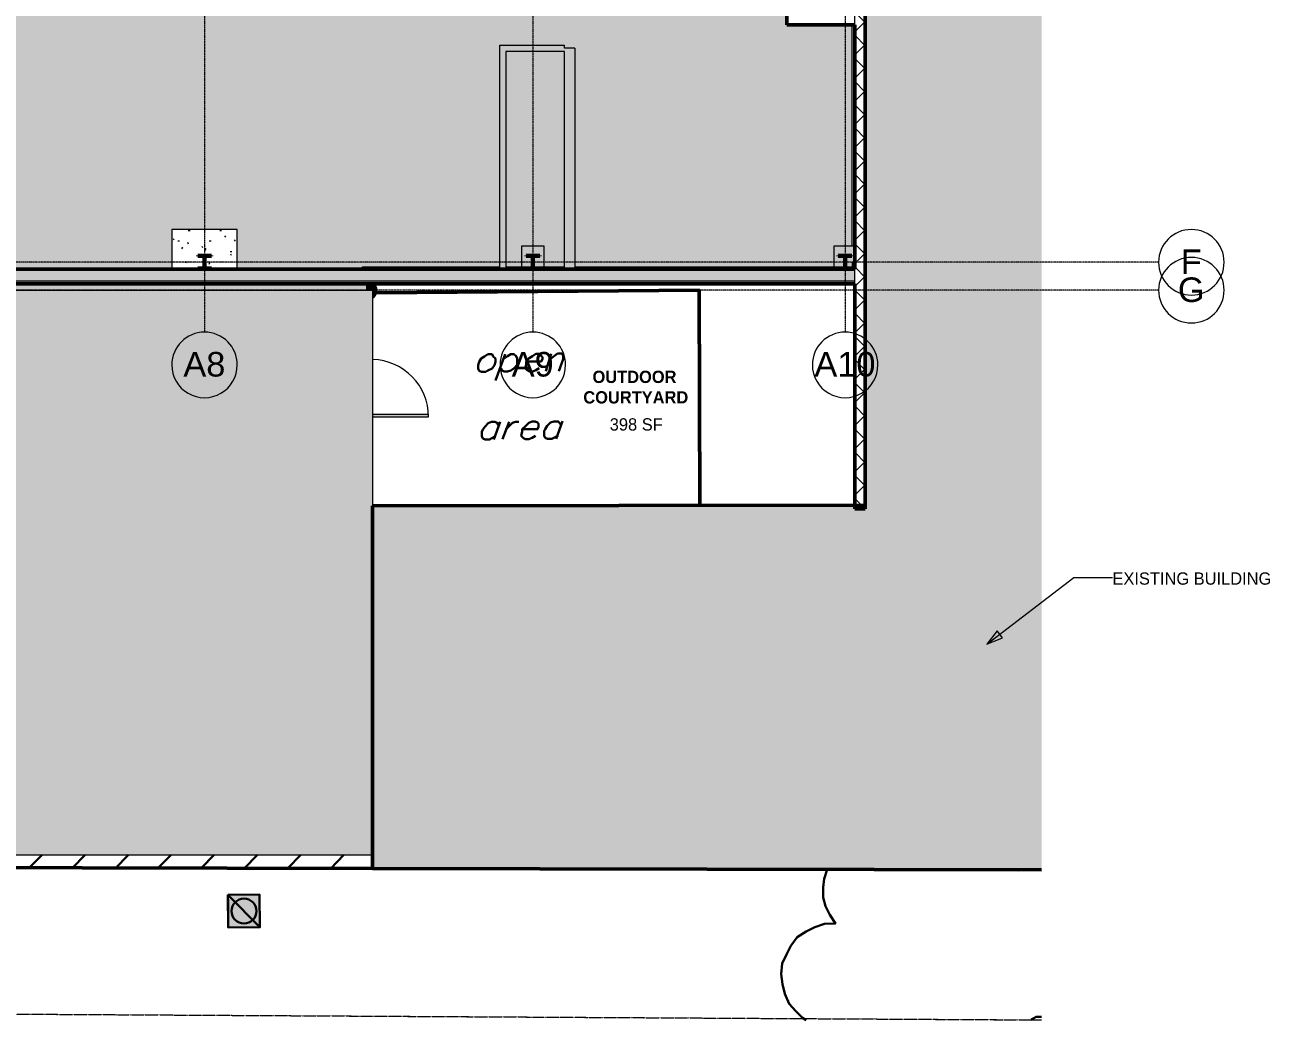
# Model space of a CAD drawing. Header units: inches. Extents: x -4136 to -1245, y 10244 to 12022.
# Drawn here: x -2193 to -1281, y 10266 to 10995 of the extents above; entities that cross this region are included whole.
import ezdxf

# ---------------------------------------------------------------- set-up
doc = ezdxf.new("R2010")
doc.units = ezdxf.units.IN
doc.header["$MEASUREMENT"] = 0
for name, pattern in [('Double Dash 3_8_', [1, 0.375, -0.125, 0.125, -0.125, 0.125, -0.125]), ('Grid Line 1_2_', [0.875, 0.5, -0.125, 0.125, -0.125]), ('IMPORT-DASHEDX2 _3_', [0.225, 0.15, -0.075])]:
    doc.linetypes.add(name, pattern=pattern)
for name, color, linetype, lineweight in [('A-AREA-IDEN', 2, 'Continuous', 9), ('A-DOOR-1', 163, 'Continuous', 13), ('A-DOOR-2', 10, 'Continuous', 13), ('A-DOOR-3', 153, 'Continuous', 20), ('A-DOOR-4', 173, 'Continuous', 9), ('A-ROOF-1', 10, 'Continuous', 13), ('A-ROOF-2', 163, 'Continuous', 13), ('A-WALL', 113, 'Continuous', 13), ('A-WALL-1', 10, 'Continuous', 13), ('A-WALL-2', 163, 'Continuous', 13), ('A-WALL-3', 155, 'Continuous', 50), ('A-WALL-4', 8, 'Continuous', 13), ('A-WALL-5', 113, 'Continuous', 50), ('A-WALL-PATT-1', 7, 'Continuous', 9), ('A-WALL-PATT-2', 111, 'Continuous', 9), ('Building Setbacks-1', 254, 'IMPORT-DASHEDX2 _3_', 9), ('C-BLDG-PADS-1', 10, 'Continuous', 13), ('C-BLDG-PADS-2', 173, 'Continuous', 9), ('C-PROP-LINE', 91, 'Double Dash 3_8_', 20), ('C-TOPO', 7, 'Continuous', 9), ('G-ANNO-TEXT', 231, 'Continuous', 9), ('I-WALL-1', 10, 'Continuous', 13), ('I-WALL-2', 163, 'Continuous', 13), ('PDF_Geometry-3', 253, 'Continuous', 30), ('PDF_Geometry-5', 111, 'Continuous', 50), ('PDF_Solid Fills-2', 253, 'Continuous', 30), ('S-BEAM-1', 173, 'Continuous', 9), ('S-BEAM-2', 50, 'Continuous', 9), ('S-COLS-1', 10, 'Continuous', 13), ('S-COLS-2', 173, 'Continuous', 9), ('S-COLS-3', 52, 'Continuous', 9), ('S-COLS-4', 52, 'Continuous', 50), ('S-FNDN', 32, 'Continuous', 13), ('S-FNDN-1', 10, 'Continuous', 13), ('S-FNDN-2', 163, 'Continuous', 13), ('S-FNDN-4', 32, 'Continuous', 9), ('S-GRID-1', 1, 'Grid Line 1_2_', 9), ('S-GRID-IDEN', 1, 'Continuous', 9), ('site plan_dwg _3_-1', 254, 'IMPORT-DASHEDX2 _3_', 9)]:
    doc.layers.add(name, color=color, linetype=linetype, lineweight=lineweight)
doc.styles.add('Arial', font='arial.ttf', dxfattribs={"height": 18})
doc.styles.add('Century Gothic_1', font='ufonts.com_century-gothic.ttf', dxfattribs={"height": 9})
doc.styles.add('Century Gothic_B', font='GOTHICB.TTF', dxfattribs={"height": 9})
pattern_1 = [(45, (0, 0), (-9.503515, 9.503515), []), (45, (0, 14.4), (-9.503515, 9.503515), [])]

# ---------------------------------------------------------------- blocks, each defined once
blk = doc.blocks.new('site plan_dwg _3_-1267336-FLOOR PLAN - MEZZANINE')
at = {"layer": 'PDF_Solid Fills-2'}
for points in [[(2997.72, 470.6), (3020.92, 470.6), (2997.72, 494.6), (2997.72, 488.11)], [(3020.92, 470.6), (2997.72, 494.6), (3020.92, 494.6)]]:
    blk.add_hatch(color=256, dxfattribs=at).paths.add_polyline_path(points, flags=0)
at = {"layer": 'Building Setbacks-1'}
blk.add_line((1835.36, 422.59), (3592.95, 397.98), dxfattribs=at)
at = {"layer": 'PDF_Geometry-3'}
for p, q in [((3204.12, 889), (3196.92, 869.8)), ((3233.72, 876.2), (3237.72, 889)), ((3200.12, 839.4), (3195.32, 826.6)), ((3201.72, 826.6), (3206.52, 839.4)), ((3245.72, 839.4), (3240.92, 826.6)), ((2852.12, 515.4), (2861.84, 524.99)), ((2884.12, 515.4), (2893.45, 524.73)), ((2915.32, 514.6), (2925.06, 524.47)), ((2946.52, 514.6), (2956.26, 524.21)), ((2978.52, 514.6), (2987.87, 523.94)), ((3009.72, 513.8), (3019.6, 523.68)), ((3041.72, 513.8), (3051.34, 523.41)), ((3072.92, 513), (3082.94, 523.15)), ((3104.12, 513), (3104.18, 513.06)), ((3136.12, 512.2), (3136.63, 512.71)), ((3167.32, 512.2), (3167.51, 512.38)), ((3230.52, 511.4), (3230.83, 511.71)), ((3292.92, 510.6), (3293.37, 511.05)), ((3324.92, 510.6), (3325.04, 510.71)), ((3356.12, 509.8), (3356.69, 510.38)), ((3387.32, 509.8), (3387.58, 510.05)), ((3450.52, 509), (3450.9, 509.38)), ((3481.72, 509), (3481.77, 509.05)), ((3513.72, 508.2), (3514.22, 508.71)), ((3544.92, 508.2), (3545.1, 508.38)), ((3576.12, 507.4), (3576.77, 508.04))]:
    blk.add_line(p, q, dxfattribs=at)
at = {"layer": 'PDF_Geometry-3', "flags": 128}
for points in [[(3191.32, 889), (3188.92, 887.4), (3186.52, 885.8), (3184.92, 883.4), (3184.12, 881), (3184.12, 878.6), (3184.92, 877), (3186.52, 876.2), (3189.72, 876.2), (3191.32, 877), (3194.52, 878.6), (3196.12, 881), (3196.92, 883.4), (3196.92, 885.8), (3195.32, 887.4), (3194.52, 889)], [(2997.72, 494.6), (2997.72, 470.6), (3020.92, 470.6), (3020.92, 494.6)]]:
    blk.add_lwpolyline(points, close=True, dxfattribs=at)
for points in [[(3203.32, 885.8), (3205.72, 887.4), (3208.12, 889), (3210.52, 889), (3212.12, 887.4), (3212.92, 885.8), (3212.92, 881), (3210.52, 878.6), (3208.12, 877), (3205.72, 876.2), (3203.32, 876.2), (3201.72, 877), (3200.92, 878.6)], [(3219.32, 883.4), (3230.52, 883.4), (3231.32, 885), (3231.32, 886.6), (3230.52, 887.4), (3228.92, 889), (3226.52, 889), (3224.12, 887.4), (3221.72, 885.8), (3219.32, 883.4), (3219.32, 881), (3218.52, 878.6), (3220.12, 877), (3221.72, 876.2), (3224.12, 876.2), (3226.52, 877), (3228.92, 878.6)], [(3236.92, 885), (3240.12, 887.4), (3242.52, 889), (3245.72, 889), (3246.52, 887.4), (3246.52, 885), (3243.32, 876.2)], [(3199.32, 836.2), (3197.72, 838.6), (3196.12, 839.4), (3193.72, 839.4), (3191.32, 838.6), (3188.92, 836.2), (3187.32, 833.8), (3186.52, 832.2), (3186.52, 829), (3187.32, 827.4), (3188.92, 826.6), (3192.12, 826.6), (3193.72, 827.4), (3196.12, 829)], [(3204.12, 833.8), (3206.52, 836.2), (3208.92, 838.6), (3211.32, 839.4), (3213.72, 839.4)], [(3216.12, 833.8), (3227.32, 833.8), (3228.12, 835.4), (3228.12, 837.8), (3227.32, 838.6), (3225.72, 839.4), (3223.32, 839.4), (3220.92, 838.6), (3218.52, 836.2), (3216.12, 833.8), (3216.12, 832.2), (3215.32, 829), (3216.92, 827.4), (3218.52, 826.6), (3220.92, 826.6), (3223.32, 827.4), (3225.72, 829)], [(3244.92, 836.2), (3243.32, 838.6), (3242.52, 839.4), (3239.32, 839.4), (3236.92, 838.6), (3234.52, 836.2), (3232.92, 833.8), (3232.12, 832.2), (3232.12, 829), (3232.92, 827.4), (3234.52, 826.6), (3237.72, 826.6), (3239.32, 827.4), (3242.52, 829)], [(3436.83, 509.53), (3434.52, 502.6), (3433.72, 496.2), (3433.72, 489), (3435.32, 482.6), (3438.52, 476.2), (3442.52, 469.8), (3434.52, 469.8), (3427.32, 467.4), (3420.92, 464.2), (3414.52, 460.2), (3409.72, 453.8), (3406.52, 447.4), (3403.32, 441), (3402.52, 433), (3403.32, 425.8), (3404.92, 418.6), (3408.12, 411.4), (3412.92, 405.8), (3417.72, 401), (3420.45, 399.29)], [(3592.97, 400.2), (3588.92, 400.2), (3587.32, 399.4), (3585.72, 398.6), (3585.38, 397.92)]]:
    blk.add_lwpolyline(points, dxfattribs=at)
at = {"layer": 'PDF_Geometry-3'}
blk.add_circle((3009.37, 482.6), 9.15, dxfattribs=at)
at = {"layer": 'PDF_Geometry-5', "flags": 128}
for points in [[(3110.23, 934.6), (3346.52, 934.6), (3345.72, 777)], [(1828.91, 785.26), (1827.32, 526.6), (3103.83, 513.06)]]:
    blk.add_lwpolyline(points, dxfattribs=at)
at = {"layer": 'PDF_Solid Fills-2'}
for p, q in [((3020.92, 470.6), (2997.72, 494.6)), ((2997.72, 494.6), (2997.72, 488.11)), ((3020.92, 470.6), (2997.72, 494.6)), ((2997.72, 494.6), (3020.92, 494.6)), ((3020.92, 494.6), (3020.92, 470.6)), ((2997.72, 488.11), (2997.72, 470.6)), ((2997.72, 470.6), (3020.92, 470.6))]:
    blk.add_line(p, q, dxfattribs=at)
blk = doc.blocks.new('Conc Beam - Conc Beam-1196117-FLOOR PLAN - MEZZANINE')
at = {"layer": 'S-BEAM-2'}
blk.add_hatch(color=256, dxfattribs=at).paths.add_polyline_path([(-2995.37, 10800.4), (-1943.16, 10800.4), (-1943.16, 10805.02), (-3030.02, 10805.02), (-3030.02, 10800.4), (-3016.27, 10800.4)], flags=0)
at = {"layer": 'S-BEAM-1'}
blk.add_line((-1943.16, 10805.02), (-1943.16, 10800.4), dxfattribs=at)
blk = doc.blocks.new('Door-Passage-Single-Flush - 42_ x 84_-1370569-FLOOR PLAN - MEZZANINE')
at = {"layer": 'A-DOOR-2'}
blk.add_hatch(color=256, dxfattribs=at).paths.add_polyline_path([(21, 45.0625), (19.25, 45.0625), (19.25, 4.0625), (21, 4.0625)], flags=0)
at = {"layer": 'A-DOOR-3'}
for p, q in [((21, 45.0625), (19.25, 45.0625)), ((19.25, 45.0625), (19.25, 4.0625)), ((21, 4.0625), (21, 45.0625))]:
    blk.add_line(p, q, dxfattribs=at)
at = {"layer": 'A-DOOR-4'}
blk.add_arc((21, 3.0625), 42, 90, 178.6324896, dxfattribs=at)
blk = doc.blocks.new('Walls 1 - Walls 1-1277454-FLOOR PLAN - MEZZANINE')
at = {"layer": 'A-WALL-4'}
blk.add_hatch(color=256, dxfattribs=at).paths.add_polyline_path([(-1448.52, 10375.73), (-1448.52, 11927.37), (-1943.14, 11927.37), (-1943.06, 11911.21), (-1585.45, 11913.39), (-1585.45, 11774.15), (-1577.83, 11774.15), (-1577.83, 10643.01), (-1938.58, 10642.37), (-1938.58, 10376.85)], flags=0)
at = {"layer": 'A-WALL-3'}
for p, q in [((-1943.14, 11927.37), (-1943.06, 11911.21)), ((-1943.06, 11911.21), (-1585.45, 11913.39)), ((-1585.45, 11913.39), (-1585.45, 11774.15)), ((-1585.45, 11774.15), (-1577.83, 11774.15)), ((-1577.83, 11774.15), (-1577.83, 10643.01)), ((-1577.83, 10643.01), (-1938.58, 10642.37)), ((-1938.58, 10642.37), (-1938.58, 10376.85)), ((-1938.58, 10376.85), (-1448.52, 10375.73))]:
    blk.add_line(p, q, dxfattribs=at)
blk = doc.blocks.new('Family - ___-1264376-FLOOR PLAN - MEZZANINE')
at = {"layer": 'C-PROP-LINE'}
blk.add_line((-2946.18, 10274.36), (-1448.52, 10265.84), dxfattribs=at)
blk = doc.blocks.new('Grid - Grid Head - Circle-50561-FLOOR PLAN - MEZZANINE')
at = {"layer": 'S-GRID-IDEN'}
for start, end in [(360, 180), (180, 360)]:
    blk.add_arc((0, 0), 0.25, start, end, dxfattribs=at)

msp = doc.modelspace()

# ---------------------------------------------------------------- hatches: boundary and pattern name
at = {"layer": 'A-ROOF-1'}
msp.add_hatch(color=256, dxfattribs=at).paths.add_polyline_path([(-2786.34, 10386.77), (-1938.58, 10386.77), (-1938.58, 10800.4), (-3033.83, 10800.4), (-3033.83, 10639.02), (-3208.83, 10639.02), (-3208.83, 10386.77)], flags=0)
at = {"layer": 'A-WALL'}
for points in [[(-1585.45, 10815.77), (-1585.45, 10815.9), (-3026.2, 10815.9), (-3026.2, 10815.77), (-1615.75, 10815.77)], [(-1585.45, 10805.02), (-1585.45, 10805.77), (-3036.33, 10805.77), (-3036.33, 10805.02), (-1615.75, 10805.02)], [(-1585.45, 10805.77), (-1585.45, 10807.27), (-3034.83, 10807.27), (-3034.83, 10805.77), (-1615.75, 10805.77)]]:
    msp.add_hatch(color=256, dxfattribs=at).paths.add_polyline_path(points, flags=0)
at = {"layer": 'A-WALL-1'}
for points in [[(-1797.95, 10815.9), (-1790.33, 10815.9), (-1790.33, 10977.65), (-1797.95, 10977.65), (-1797.95, 10888.84)], [(-1943.16, 10815.9), (-1938.58, 10815.9), (-1938.58, 10817.27), (-1946.2, 10817.27), (-1946.2, 10815.9)]]:
    msp.add_hatch(color=256, dxfattribs=at).paths.add_polyline_path(points, flags=0)
at = {"layer": 'A-WALL-PATT-1'}
h = msp.add_hatch(dxfattribs=at)
h.set_pattern_fill('FP_2', color=256, style=0, pattern_type=2)
h.set_pattern_definition([(45, (0, 0), (-8.485281, 8.485281), []), (135, (0, 0), (-8.485281, -8.485281), [])])
h.paths.add_polyline_path([(-1577.83, 10640.15), (-1577.83, 11774.15), (-1585.45, 11774.15), (-1585.45, 10640.15)], flags=0)
at = {"layer": 'A-WALL-PATT-2'}
h = msp.add_hatch(dxfattribs=at)
h.set_pattern_fill('FP_6', color=256, style=0, pattern_type=2)
h.set_pattern_definition([(161.57, (0.48, 0.48), (-3.83995378, -1.544e-05), [0, -27.322, 3.034, 0]), (18.43, (-0.48, 0.48), (-3.83995378, 1.544e-05), [0, -27.322, 3.034, 0]), (108.43, (0.48, 0.48), (1.919622, -9.60052459), [9.106, -21.25]), (71.57, (-0.48, 0.48), (1.919622, 9.60052459), [9.106, -21.25])])
h.paths.add_polyline_path([(-1615.75, 10807.27), (-1585.45, 10807.27), (-1585.45, 10815.27), (-3026.83, 10815.27), (-3026.83, 10807.27), (-1782.98, 10807.27)], flags=0)
h = msp.add_hatch(dxfattribs=at)
h.set_pattern_fill('FP_7', color=256, style=0, pattern_type=2)
h.set_pattern_definition([(0, (0, 0), (0, 4.798), []), (315, (0, 0), (4.7984266, 0), [6.786, -6.786]), (45, (0, 0), (4.7984266, 0), [6.786, -6.786])])
h.paths.add_polyline_path([(-1585.45, 10815.27), (-1585.45, 10815.77), (-3026.33, 10815.77), (-3026.33, 10815.27), (-1615.75, 10815.27)], flags=0)
at = {"layer": 'C-BLDG-PADS-1'}
h = msp.add_hatch(color=256, dxfattribs=at)
h.paths.add_polyline_path([(-3016.2, 10815.9), (-2809.2, 10815.9), (-2809.2, 10844.89), (-2761.2, 10844.89), (-2761.2, 10815.9), (-2566.2, 10815.9), (-2566.2, 10844.89), (-2518.2, 10844.89), (-2518.2, 10815.9), (-2326.2, 10815.9), (-2326.2, 10844.89), (-2278.2, 10844.89), (-2278.2, 10815.9), (-2085.7, 10815.9), (-2085.7, 10844.89), (-2037.7, 10844.89), (-2037.7, 10815.9), (-1946.2, 10815.9), (-1946.2, 10817.27), (-1845.45, 10817.27), (-1845.45, 10979.9), (-1797.95, 10979.9), (-1797.95, 10977.65), (-1790.33, 10977.65), (-1790.33, 10817.27), (-1600.45, 10817.27), (-1600.45, 10832.89), (-1587.2, 10832.89), (-1587.2, 10994.78), (-1635.2, 10994.78), (-1635.2, 11033.9), (-1904.2, 11033.9), (-1904.2, 11264.9), (-1830.33, 11264.9), (-1830.33, 11389.39), (-1865.33, 11389.39), (-1865.33, 11391.14), (-1830.33, 11391.14), (-1830.33, 11411.51), (-1587.2, 11411.51), (-1587.2, 11736.52), (-1600.45, 11736.52), (-1600.45, 11758.4), (-1813.2, 11758.4), (-1813.2, 11736.52), (-1829.2, 11736.52), (-1829.2, 11758.4), (-2053.7, 11758.4), (-2053.7, 11736.52), (-2069.7, 11736.52), (-2069.7, 11758.4), (-2294.2, 11758.4), (-2294.2, 11736.52), (-2310.2, 11736.52), (-2310.2, 11758.4), (-2534.2, 11758.4), (-2534.2, 11736.52), (-2550.2, 11736.52), (-2550.2, 11758.4), (-2777.2, 11758.4), (-2777.2, 11736.52), (-2793.2, 11736.52), (-2793.2, 11758.4), (-3013.2, 11758.4), (-3013.2, 11736.52), (-3016.2, 11736.52), (-3016.2, 11683.8), (-2863.85, 11683.8), (-2863.85, 11682.8), (-3016.2, 11682.8), (-3016.2, 11536.24), (-2863.85, 11536.24), (-2863.85, 11535.24), (-3016.2, 11535.24), (-3016.2, 11036.49), (-2863.85, 11036.49), (-2863.85, 11035.49), (-3016.2, 11035.49), (-3016.2, 10888.93), (-2863.85, 10888.93), (-2863.85, 10887.93), (-3016.2, 10887.93), (-3016.2, 10815.9)], flags=0)
h.paths.add_polyline_path([(-1840.95, 10817.27), (-1829.2, 10817.27), (-1829.2, 10832.89), (-1813.2, 10832.89), (-1813.2, 10817.27), (-1797.95, 10817.27), (-1797.95, 10975.4), (-1840.95, 10975.4), (-1840.95, 10888.84)], flags=0)
h.paths.add_polyline_path([(-1627.58, 11002.4), (-1587.2, 11002.4), (-1587.2, 11039.65), (-1627.58, 11039.65), (-1627.58, 11033.9)], flags=0)
h.paths.add_polyline_path([(-1797.95, 11038.4), (-1635.2, 11038.4), (-1635.2, 11039.65), (-1745.2, 11039.65), (-1745.2, 11038.73), (-1899.7, 11038.73), (-1899.7, 11038.4), (-1862.3, 11038.4)], flags=0)
h.paths.add_polyline_path([(-2062.56, 11156.41), (-2066.7, 11156.41), (-2066.7, 11156.96), (-2062.56, 11156.96), (-2062.08, 11157.17), (-2061.87, 11157.66), (-2061.87, 11165.14), (-2062.08, 11165.62), (-2062.56, 11165.83), (-2066.7, 11165.83), (-2066.7, 11166.39), (-2056.7, 11166.39), (-2056.7, 11165.83), (-2060.84, 11165.83), (-2061.33, 11165.62), (-2061.53, 11165.14), (-2061.53, 11157.66), (-2061.33, 11157.17), (-2060.84, 11156.96), (-2056.7, 11156.96), (-2056.7, 11156.41), (-2060.84, 11156.41)], flags=0)
h.paths.add_polyline_path([(-2303.06, 11156.41), (-2307.2, 11156.41), (-2307.2, 11156.96), (-2303.06, 11156.96), (-2302.58, 11157.17), (-2302.37, 11157.66), (-2302.37, 11165.14), (-2302.58, 11165.62), (-2303.06, 11165.83), (-2307.2, 11165.83), (-2307.2, 11166.39), (-2297.2, 11166.39), (-2297.2, 11165.83), (-2301.34, 11165.83), (-2301.83, 11165.62), (-2302.03, 11165.14), (-2302.03, 11157.66), (-2301.83, 11157.17), (-2301.34, 11156.96), (-2297.2, 11156.96), (-2297.2, 11156.41), (-2301.34, 11156.41)], flags=0)
h.paths.add_polyline_path([(-2784.34, 11156.41), (-2790.2, 11156.41), (-2790.2, 11156.96), (-2786.06, 11156.96), (-2785.58, 11157.17), (-2785.37, 11157.66), (-2785.37, 11165.14), (-2785.58, 11165.62), (-2786.06, 11165.83), (-2790.2, 11165.83), (-2790.2, 11166.39), (-2780.2, 11166.39), (-2780.2, 11165.83), (-2784.34, 11165.83), (-2784.83, 11165.62), (-2785.03, 11165.14), (-2785.03, 11157.66), (-2784.83, 11157.17), (-2784.34, 11156.96), (-2780.2, 11156.96), (-2780.2, 11156.41)], flags=0)
h.paths.add_polyline_path([(-2537.2, 11156.41), (-2547.2, 11156.41), (-2547.2, 11156.96), (-2543.06, 11156.96), (-2542.58, 11157.17), (-2542.37, 11157.66), (-2542.37, 11165.14), (-2542.58, 11165.62), (-2543.06, 11165.83), (-2547.2, 11165.83), (-2547.2, 11166.39), (-2537.2, 11166.39), (-2537.2, 11165.83), (-2541.34, 11165.83), (-2541.83, 11165.62), (-2542.03, 11165.14), (-2542.03, 11157.66), (-2541.83, 11157.17), (-2541.34, 11156.96), (-2537.2, 11156.96)], flags=0)
h.paths.add_polyline_path([(-1745.2, 11219.65), (-1745.2, 11260.27), (-1829.7, 11260.27), (-1829.7, 11260.4), (-1879.2, 11260.4), (-1879.2, 11259.65), (-1747.2, 11259.65), (-1747.2, 11219.65)], flags=0)
h.paths.add_polyline_path([(-2062.56, 11397.41), (-2066.7, 11397.41), (-2066.7, 11397.96), (-2062.56, 11397.96), (-2062.08, 11398.17), (-2061.87, 11398.66), (-2061.87, 11406.14), (-2062.08, 11406.62), (-2062.56, 11406.83), (-2066.7, 11406.83), (-2066.7, 11407.39), (-2056.7, 11407.39), (-2056.7, 11406.83), (-2060.84, 11406.83), (-2061.33, 11406.62), (-2061.53, 11406.14), (-2061.53, 11398.66), (-2061.33, 11398.17), (-2060.84, 11397.96), (-2056.7, 11397.96), (-2056.7, 11397.41), (-2060.84, 11397.41)], flags=0)
h.paths.add_polyline_path([(-2297.2, 11397.41), (-2307.2, 11397.41), (-2307.2, 11397.96), (-2303.06, 11397.96), (-2302.58, 11398.17), (-2302.37, 11398.66), (-2302.37, 11406.14), (-2302.58, 11406.62), (-2303.06, 11406.83), (-2307.2, 11406.83), (-2307.2, 11407.39), (-2297.2, 11407.39), (-2297.2, 11406.83), (-2301.34, 11406.83), (-2301.83, 11406.62), (-2302.03, 11406.14), (-2302.03, 11398.66), (-2301.83, 11398.17), (-2301.34, 11397.96), (-2297.2, 11397.96)], flags=0)
h.paths.add_polyline_path([(-2537.2, 11397.41), (-2547.2, 11397.41), (-2547.2, 11397.96), (-2543.06, 11397.96), (-2542.58, 11398.17), (-2542.37, 11398.66), (-2542.37, 11406.14), (-2542.58, 11406.62), (-2543.06, 11406.83), (-2547.2, 11406.83), (-2547.2, 11407.39), (-2537.2, 11407.39), (-2537.2, 11406.83), (-2541.34, 11406.83), (-2541.83, 11406.62), (-2542.03, 11406.14), (-2542.03, 11398.66), (-2541.83, 11398.17), (-2541.34, 11397.96), (-2537.2, 11397.96)], flags=0)
h.paths.add_polyline_path([(-2786.34, 11397.41), (-2790.2, 11397.41), (-2790.2, 11397.96), (-2786.06, 11397.96), (-2785.58, 11398.17), (-2785.37, 11398.66), (-2785.37, 11406.14), (-2785.58, 11406.62), (-2786.06, 11406.83), (-2790.2, 11406.83), (-2790.2, 11407.39), (-2780.2, 11407.39), (-2780.2, 11406.83), (-2784.34, 11406.83), (-2784.83, 11406.62), (-2785.03, 11406.14), (-2785.03, 11398.66), (-2784.83, 11398.17), (-2784.34, 11397.96), (-2780.2, 11397.96), (-2780.2, 11397.41), (-2786.06, 11397.41)], flags=0)
at = {"layer": 'G-ANNO-TEXT'}
msp.add_hatch(color=256, dxfattribs=at).paths.add_polyline_path([(-1488.57, 10541.05), (-1477.1, 10545.81), (-1481.02, 10550.91)], flags=0)
at = {"layer": 'I-WALL-1'}
for points in [[(-1845.45, 10816.9), (-1840.95, 10816.9), (-1840.95, 10979.9), (-1845.45, 10979.9), (-1845.45, 10888.84)], [(-1840.95, 10975.4), (-1797.95, 10975.4), (-1797.95, 10979.9), (-1840.95, 10979.9)]]:
    msp.add_hatch(color=256, dxfattribs=at).paths.add_polyline_path(points, flags=0)
at = {"layer": 'S-COLS-1'}
msp.add_hatch(color=256, dxfattribs=at).paths.add_polyline_path([(-1938.58, 10794.57), (-1937.44, 10795.45), (-1936.33, 10796.9), (-1935.63, 10798.58), (-1935.39, 10800.4), (-1935.63, 10802.21), (-1936.33, 10803.9), (-1937.19, 10805.02), (-1943.16, 10805.02), (-1943.16, 10800.4), (-1938.58, 10800.4), (-1938.58, 10794.65)], flags=0)
at = {"layer": 'S-COLS-3'}
h = msp.add_hatch(dxfattribs=at)
h.set_pattern_fill('FP_5', color=256, style=0, pattern_type=2)
h.set_pattern_definition(pattern_1)
h.paths.add_polyline_path([(-2056.7, 10815.9), (-2056.7, 10816.46), (-2060.84, 10816.46), (-2061.33, 10816.66), (-2061.53, 10817.15), (-2061.53, 10824.63), (-2061.33, 10825.12), (-2060.84, 10825.32), (-2056.7, 10825.32), (-2056.7, 10825.88), (-2066.7, 10825.88), (-2066.7, 10825.32), (-2062.56, 10825.32), (-2062.08, 10825.12), (-2061.87, 10824.63), (-2061.87, 10817.15), (-2062.08, 10816.66), (-2062.56, 10816.46), (-2066.7, 10816.46), (-2066.7, 10815.9)], flags=0)
h = msp.add_hatch(dxfattribs=at)
h.set_pattern_fill('FP_5', color=256, style=0, pattern_type=2)
h.set_pattern_definition(pattern_1)
h.paths.add_polyline_path([(-1826.2, 10815.9), (-1816.2, 10815.9), (-1816.2, 10816.46), (-1820.34, 10816.46), (-1820.83, 10816.66), (-1821.03, 10817.15), (-1821.03, 10824.63), (-1820.83, 10825.12), (-1820.34, 10825.32), (-1816.2, 10825.32), (-1816.2, 10825.88), (-1826.2, 10825.88), (-1826.2, 10825.32), (-1822.06, 10825.32), (-1821.58, 10825.12), (-1821.37, 10824.63), (-1821.37, 10817.15), (-1821.58, 10816.66), (-1822.06, 10816.46), (-1826.2, 10816.46)], flags=0)
h = msp.add_hatch(dxfattribs=at)
h.set_pattern_fill('FP_5', color=256, style=0, pattern_type=2)
h.set_pattern_definition(pattern_1)
h.paths.add_polyline_path([(-1587.45, 10815.9), (-1587.45, 10816.46), (-1591.59, 10816.46), (-1592.08, 10816.66), (-1592.28, 10817.15), (-1592.28, 10824.63), (-1592.08, 10825.12), (-1591.59, 10825.32), (-1587.45, 10825.32), (-1587.45, 10825.88), (-1597.45, 10825.88), (-1597.45, 10825.32), (-1593.31, 10825.32), (-1592.83, 10825.12), (-1592.62, 10824.63), (-1592.62, 10817.15), (-1592.83, 10816.66), (-1593.31, 10816.46), (-1597.45, 10816.46), (-1597.45, 10815.9)], flags=0)
at = {"layer": 'S-FNDN'}
h = msp.add_hatch(color=256, dxfattribs=at)
h.paths.add_polyline_path([(-1829.2, 10815.9), (-1813.2, 10815.9), (-1813.2, 10832.89), (-1829.2, 10832.89), (-1829.2, 10815.9)], flags=0)
h.paths.add_polyline_path([(-1816.2, 10815.9), (-1826.2, 10815.9), (-1826.2, 10816.46), (-1822.06, 10816.46), (-1821.58, 10816.66), (-1821.37, 10817.15), (-1821.37, 10824.63), (-1821.58, 10825.12), (-1822.06, 10825.32), (-1826.2, 10825.32), (-1826.2, 10825.88), (-1816.2, 10825.88), (-1816.2, 10825.32), (-1820.34, 10825.32), (-1820.83, 10825.12), (-1821.03, 10824.63), (-1821.03, 10817.15), (-1820.83, 10816.66), (-1820.34, 10816.46), (-1816.2, 10816.46)], flags=0)
h = msp.add_hatch(color=256, dxfattribs=at)
h.paths.add_polyline_path([(-1585.45, 10815.9), (-1585.45, 10832.89), (-1600.45, 10832.89), (-1600.45, 10815.9), (-1587.45, 10815.9)], flags=0)
h.paths.add_polyline_path([(-1587.45, 10815.9), (-1597.45, 10815.9), (-1597.45, 10816.46), (-1593.31, 10816.46), (-1592.83, 10816.66), (-1592.62, 10817.15), (-1592.62, 10824.63), (-1592.83, 10825.12), (-1593.31, 10825.32), (-1597.45, 10825.32), (-1597.45, 10825.88), (-1587.45, 10825.88), (-1587.45, 10825.32), (-1591.59, 10825.32), (-1592.08, 10825.12), (-1592.28, 10824.63), (-1592.28, 10817.15), (-1592.08, 10816.66), (-1591.59, 10816.46), (-1587.45, 10816.46)], flags=0)
at = {"layer": 'S-FNDN-1'}
h = msp.add_hatch(color=256, dxfattribs=at)
h.paths.add_polyline_path([(-1585.45, 10815.9), (-1585.45, 10817.27), (-1592.28, 10817.27), (-1592.28, 10817.15), (-1592.08, 10816.66), (-1591.59, 10816.46), (-1587.45, 10816.46), (-1587.45, 10815.9), (-1597.45, 10815.9), (-1597.45, 10816.46), (-1593.31, 10816.46), (-1592.83, 10816.66), (-1592.62, 10817.15), (-1592.62, 10817.27), (-1790.33, 10817.27), (-1790.33, 10815.9), (-1587.45, 10815.9)], flags=0)
h.paths.add_polyline_path([(-1826.2, 10815.9), (-1797.95, 10815.9), (-1797.95, 10817.27), (-1821.03, 10817.27), (-1821.03, 10817.15), (-1820.83, 10816.66), (-1820.34, 10816.46), (-1816.2, 10816.46), (-1816.2, 10815.9), (-1826.2, 10815.9), (-1826.2, 10816.46), (-1822.06, 10816.46), (-1821.58, 10816.66), (-1821.37, 10817.15), (-1821.37, 10817.27), (-1840.95, 10817.27), (-1840.95, 10816.9), (-1845.45, 10816.9), (-1845.45, 10817.27), (-1938.58, 10817.27), (-1938.58, 10815.9), (-1840.95, 10815.9)], flags=0)
at = {"layer": 'S-FNDN-4'}
h = msp.add_hatch(dxfattribs=at)
h.set_pattern_fill('FP_1', color=256, style=0, pattern_type=2)
h.set_pattern_definition([(0, (0, 0), (30.72, 7.68), [1.267, -21.773, 1.267, -21.773, -122.88]), (0, (0, 0), (30.72, 7.68), [-46.08, 1.267, -44.813, 1.267, -21.773, -53.76]), (0, (0, 0), (30.72, 7.68), [-115.2, 1.267, -14.093, 1.267, -37.133]), (120, (11.52, 3.84), (-22.011075, 22.7643004), [1.267, -21.773, 1.267, -21.773, -122.88]), (120, (11.52, 3.84), (-22.011075, 22.7643004), [-46.08, 1.267, -44.813, 1.267, -21.773, -53.76]), (120, (11.52, 3.84), (-22.011075, 22.7643004), [-115.2, 1.267, -14.093, 1.267, -37.133]), (240, (15.36, 19.2), (-8.708925, -30.4443004), [1.267, -21.773, 1.267, -21.773, -122.88]), (240, (15.36, 19.2), (-8.708925, -30.4443004), [-46.08, 1.267, -44.813, 1.267, -21.773, -53.76]), (240, (15.36, 19.2), (-8.708925, -30.4443004), [-115.2, 1.267, -14.093, 1.267, -37.133])])
h.paths.add_polyline_path([(-2085.7, 10815.9), (-2037.7, 10815.9), (-2037.7, 10844.89), (-2085.7, 10844.89), (-2085.7, 10815.9)], flags=0)
h.paths.add_polyline_path([(-2060.84, 10815.9), (-2066.7, 10815.9), (-2066.7, 10816.46), (-2062.56, 10816.46), (-2062.08, 10816.66), (-2061.87, 10817.15), (-2061.87, 10824.63), (-2062.08, 10825.12), (-2062.56, 10825.32), (-2066.7, 10825.32), (-2066.7, 10825.88), (-2056.7, 10825.88), (-2056.7, 10825.32), (-2060.84, 10825.32), (-2061.33, 10825.12), (-2061.53, 10824.63), (-2061.53, 10817.15), (-2061.33, 10816.66), (-2060.84, 10816.46), (-2056.7, 10816.46), (-2056.7, 10815.9)], flags=0)

# ---------------------------------------------------------------- linework, layer by layer
at = {"layer": 'A-ROOF-2'}
for p, q in [((-3033.83, 10800.4), (-1938.58, 10800.4)), ((-1938.58, 10800.4), (-1938.58, 10642.37)), ((-3208.83, 10386.77), (-1938.58, 10386.77))]:
    msp.add_line(p, q, dxfattribs=at)
at = {"layer": 'A-WALL'}
for p, q in [((-3026.83, 10815.27), (-1585.45, 10815.27)), ((-1585.45, 10815.77), (-3026.33, 10815.77)), ((-1585.45, 10805.02), (-1585.45, 10815.9)), ((-3036.33, 10805.77), (-1585.45, 10805.77)), ((-3034.83, 10807.27), (-1585.45, 10807.27))]:
    msp.add_line(p, q, dxfattribs=at)
at = {"layer": 'A-WALL-2'}
for p, q in [((-1585.45, 10994.78), (-1585.45, 11002.4)), ((-1790.33, 10977.65), (-1797.95, 10977.65)), ((-1797.95, 10815.9), (-1797.95, 10975.4)), ((-1790.33, 10977.65), (-1790.33, 10815.9)), ((-1938.58, 10817.27), (-1946.2, 10817.27)), ((-1946.2, 10815.9), (-1946.2, 10817.27)), ((-1938.58, 10817.27), (-1938.58, 10815.9))]:
    msp.add_line(p, q, dxfattribs=at)
at = {"layer": 'A-WALL-3'}
for p, q in [((-1577.83, 10640.15), (-1577.83, 11774.15)), ((-1635.2, 11042.78), (-1635.2, 10994.78)), ((-1635.2, 10994.78), (-1585.45, 10994.78)), ((-1585.45, 10994.78), (-1585.45, 10815.9)), ((-1585.45, 10805.02), (-1585.45, 10640.15)), ((-1585.45, 10640.15), (-1577.83, 10640.15))]:
    msp.add_line(p, q, dxfattribs=at)
at = {"layer": 'A-WALL-5'}
for p, q in [((-1585.45, 10815.9), (-3026.2, 10815.9)), ((-3037.08, 10805.02), (-1585.45, 10805.02))]:
    msp.add_line(p, q, dxfattribs=at)
at = {"layer": 'C-BLDG-PADS-2'}
msp.add_line((-1587.2, 10832.89), (-1587.2, 10994.78), dxfattribs=at)
at = {"layer": 'C-TOPO'}
for p, q in [((-1587.2, 10820.89), (-1587.2, 10817.27)), ((-1845.45, 10817.27), (-1946.2, 10817.27)), ((-1946.2, 10817.27), (-1946.2, 10815.9)), ((-1821.37, 10817.27), (-1840.95, 10817.27)), ((-1797.95, 10817.27), (-1821.04, 10817.27)), ((-1592.62, 10817.27), (-1790.33, 10817.27)), ((-1587.2, 10817.27), (-1592.29, 10817.27))]:
    msp.add_line(p, q, dxfattribs=at)
at = {"layer": 'G-ANNO-TEXT'}
for p, q in [((-1488.57, 10541.05), (-1424.95, 10589.94)), ((-1424.95, 10589.94), (-1396.61, 10589.94)), ((-1481.02, 10550.91), (-1488.57, 10541.05)), ((-1488.57, 10541.05), (-1477.1, 10545.81)), ((-1477.1, 10545.81), (-1481.02, 10550.91))]:
    msp.add_line(p, q, dxfattribs=at)
at = {"layer": 'I-WALL-2'}
for p, q in [((-1845.45, 10816.9), (-1845.45, 10979.9)), ((-1845.45, 10979.9), (-1797.95, 10979.9)), ((-1840.95, 10975.4), (-1840.95, 10816.9)), ((-1797.95, 10975.4), (-1840.95, 10975.4)), ((-1797.95, 10977.65), (-1797.95, 10979.9)), ((-1845.45, 10816.9), (-1840.95, 10816.9))]:
    msp.add_line(p, q, dxfattribs=at)
at = {"layer": 'S-COLS-2'}
for start, end in [(303.23332, 0), (0, 41.63996)]:
    msp.add_arc((-1942.39, 10800.4), 7, start, end, dxfattribs=at)
at = {"layer": 'S-COLS-4'}
for p, q in [((-2056.7, 10825.88), (-2066.7, 10825.88)), ((-2066.7, 10825.88), (-2066.7, 10825.32)), ((-2066.7, 10825.32), (-2062.56, 10825.32)), ((-2061.87, 10824.63), (-2061.87, 10817.15)), ((-2061.53, 10817.15), (-2061.53, 10824.63)), ((-2060.84, 10825.32), (-2056.7, 10825.32)), ((-2056.7, 10825.32), (-2056.7, 10825.88)), ((-1816.2, 10825.88), (-1826.2, 10825.88)), ((-1826.2, 10825.88), (-1826.2, 10825.32)), ((-1826.2, 10825.32), (-1822.06, 10825.32)), ((-1821.37, 10824.63), (-1821.37, 10817.15)), ((-1821.03, 10817.15), (-1821.03, 10824.63)), ((-1820.34, 10825.32), (-1816.2, 10825.32)), ((-1816.2, 10825.32), (-1816.2, 10825.88)), ((-1587.45, 10825.88), (-1597.45, 10825.88)), ((-1597.45, 10825.88), (-1597.45, 10825.32)), ((-1597.45, 10825.32), (-1593.31, 10825.32)), ((-1592.62, 10824.63), (-1592.62, 10817.15)), ((-1592.28, 10817.15), (-1592.28, 10824.63)), ((-1591.59, 10825.32), (-1587.45, 10825.32)), ((-1587.45, 10825.32), (-1587.45, 10825.88)), ((-2062.56, 10816.46), (-2066.7, 10816.46)), ((-2066.7, 10816.46), (-2066.7, 10815.9)), ((-2066.7, 10815.9), (-2056.7, 10815.9)), ((-2056.7, 10816.46), (-2060.84, 10816.46)), ((-2056.7, 10815.9), (-2056.7, 10816.46)), ((-1822.06, 10816.46), (-1826.2, 10816.46)), ((-1826.2, 10816.46), (-1826.2, 10815.9)), ((-1826.2, 10815.9), (-1816.2, 10815.9)), ((-1816.2, 10816.46), (-1820.34, 10816.46)), ((-1816.2, 10815.9), (-1816.2, 10816.46)), ((-1593.31, 10816.46), (-1597.45, 10816.46)), ((-1597.45, 10816.46), (-1597.45, 10815.9)), ((-1597.45, 10815.9), (-1587.45, 10815.9)), ((-1587.45, 10816.46), (-1591.59, 10816.46)), ((-1587.45, 10815.9), (-1587.45, 10816.46))]:
    msp.add_line(p, q, dxfattribs=at)
for centre, start, end in [((-2062.56, 10824.63), 0, 90), ((-2060.84, 10824.63), 90, 180), ((-1822.06, 10824.63), 0, 90), ((-1820.34, 10824.63), 90, 180), ((-1593.31, 10824.63), 0, 90), ((-1591.59, 10824.63), 90, 180), ((-2062.56, 10817.15), 270, 0), ((-2060.84, 10817.15), 180, 270), ((-1822.06, 10817.15), 270, 0), ((-1820.34, 10817.15), 180, 270), ((-1593.31, 10817.15), 270, 0), ((-1591.59, 10817.15), 180, 270)]:
    msp.add_arc(centre, 0.691, start, end, dxfattribs=at)
at = {"layer": 'S-FNDN'}
for p, q in [((-2037.7, 10844.89), (-2085.7, 10844.89)), ((-2085.7, 10844.89), (-2085.7, 10815.9)), ((-2037.7, 10815.9), (-2037.7, 10844.89)), ((-1829.2, 10815.9), (-1829.2, 10832.89)), ((-1829.2, 10832.89), (-1813.2, 10832.89)), ((-1813.2, 10832.89), (-1813.2, 10815.9)), ((-1600.45, 10815.9), (-1600.45, 10832.89)), ((-1600.45, 10832.89), (-1585.45, 10832.89))]:
    msp.add_line(p, q, dxfattribs=at)
at = {"layer": 'S-FNDN-2'}
for p, q in [((-1938.58, 10817.27), (-1845.45, 10817.27)), ((-1840.95, 10817.27), (-1821.37, 10817.27)), ((-1821.04, 10817.27), (-1797.95, 10817.27)), ((-1790.33, 10817.27), (-1592.62, 10817.27)), ((-1592.29, 10817.27), (-1585.45, 10817.27))]:
    msp.add_line(p, q, dxfattribs=at)
at = {"layer": 'S-GRID-1'}
for p, q in [((-2061.7, 11973.42), (-2061.7, 10769.7)), ((-1821.2, 11973.42), (-1821.2, 10769.7)), ((-1592.45, 11973.42), (-1592.45, 10769.7)), ((-1362.8, 10820.89), (-3914.18, 10820.89)), ((-1362.8, 10800.4), (-3914.18, 10800.4))]:
    msp.add_line(p, q, dxfattribs=at)

# ---------------------------------------------------------------- block references
at = {"layer": 'A-DOOR-1', "rotation": 269.9999999999994}
msp.add_blockref('Door-Passage-Single-Flush - 42_ x 84_-1370569-FLOOR PLAN - MEZZANINE', (-1942.64, 10728.65), dxfattribs=at)
at = {"layer": 'A-WALL-2'}
msp.add_blockref('Walls 1 - Walls 1-1277454-FLOOR PLAN - MEZZANINE', (0, 0), dxfattribs=at)
at = {"layer": 'C-PROP-LINE'}
msp.add_blockref('Family - ___-1264376-FLOOR PLAN - MEZZANINE', (0, 0), dxfattribs=at)
at = {"layer": 'S-BEAM-1'}
msp.add_blockref('Conc Beam - Conc Beam-1196117-FLOOR PLAN - MEZZANINE', (0, 0), dxfattribs=at)
at = {"layer": 'S-GRID-IDEN', "xscale": 95.99999999999994, "yscale": 95.99999999999994, "zscale": 95.99999999999994}
for p, rotation in [((-1338.8, 10820.89), 89.9999999999996), ((-1338.8, 10800.4), 89.9999999999996), ((-2061.7, 10745.7), 180), ((-1821.2, 10745.7), 180), ((-1592.45, 10745.7), 180)]:
    msp.add_blockref('Grid - Grid Head - Circle-50561-FLOOR PLAN - MEZZANINE', p, dxfattribs=dict(at, rotation=rotation))
at = {"layer": 'site plan_dwg _3_-1', "rotation": 0.4767314902811993}
msp.add_blockref('site plan_dwg _3_-1267336-FLOOR PLAN - MEZZANINE', (-5038.04, 9837.99), dxfattribs=at)

# ---------------------------------------------------------------- texts
at = {"layer": 'A-AREA-IDEN', "char_height": 9, "attachment_point": 1}
for s, insert, width, style in [('OUTDOOR', (-1777.49, 10741.44), 75.447, 'Century Gothic_B'), ('COURTYARD', (-1784.24, 10726.44), 91.809, 'Century Gothic_B'), ('398 SF', (-1764.87, 10706.61), 44.844, 'Century Gothic_1')]:
    msp.add_mtext(s, dxfattribs=dict(at, insert=insert, width=width, style=style))
at = {"layer": 'G-ANNO-TEXT', "insert": (-1396.61, 10593.69), "char_height": 9, "width": 140.895, "attachment_point": 1, "style": 'Century Gothic_1'}
msp.add_mtext('EXISTING BUILDING', dxfattribs=at)
at = {"layer": 'S-GRID-IDEN', "char_height": 18, "attachment_point": 1, "style": 'Arial'}
for s, insert, width in [('F', (-1346.59, 10830.27), 18.786), ('G', (-1348.7, 10809.78), 23.937), ('A8', (-2077.19, 10755.18), 37.269), ('A9', (-1836.69, 10755.18), 37.269), ('A10', (-1614.96, 10755.18), 54.237)]:
    msp.add_mtext(s, dxfattribs=dict(at, insert=insert, width=width))

doc.saveas('drawing.dxf')
